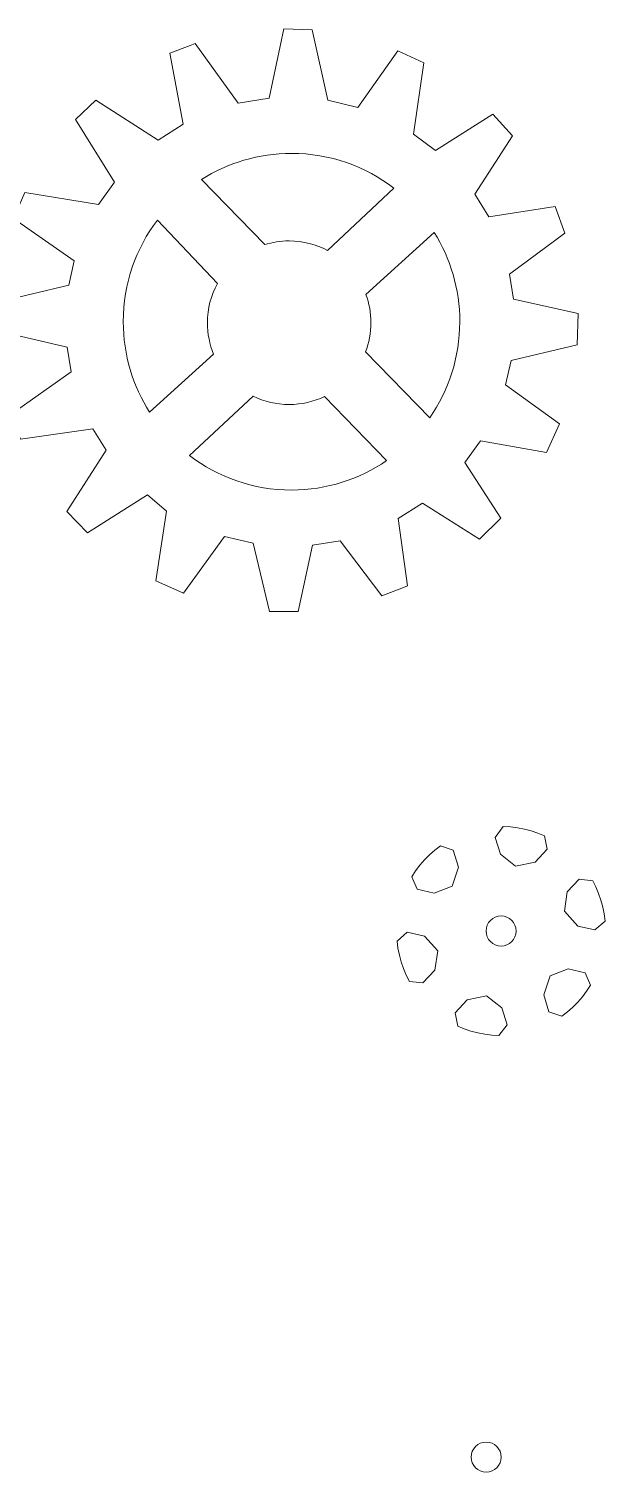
# Model space of a CAD drawing. Header units: centimetres. Extents: x -21.6 to 35.6, y -35.6 to 48.3.
# Drawn here: x 17.95 to 21.78, y 25.3 to 34.89 of the extents above; entities that cross this region are included whole.
import ezdxf

# ---------------------------------------------------------------- set-up
doc = ezdxf.new("R2010")
doc.units = ezdxf.units.CM
doc.header["$MEASUREMENT"] = 0
doc.layers.add('layer 1', color=7, linetype='Continuous')

msp = doc.modelspace()

# ---------------------------------------------------------------- linework, layer by layer
at = {"layer": 'layer 1', "color": 250, "lineweight": 9}
for points, knots in [([(19.01822, 34.78314), (19.01822, 34.78314), (19.05126, 34.79584), (19.05126, 34.79584), (19.05126, 34.79584), (19.05126, 34.79584), (19.33759, 34.39917), (19.33759, 34.39917), (19.33759, 34.39917), (19.33759, 34.39917), (19.54458, 34.43307), (19.54458, 34.43307), (19.54458, 34.43307), (19.54458, 34.43307), (19.64123, 34.89367), (19.64123, 34.89367), (19.64123, 34.89367), (19.64123, 34.89367), (19.83067, 34.88646), (19.83067, 34.88646), (19.83067, 34.88646), (19.83067, 34.88646), (19.93365, 34.41859), (19.93365, 34.41859), (19.93365, 34.41859), (19.93365, 34.41859), (20.13331, 34.3705), (20.13331, 34.3705), (20.13331, 34.3705), (20.13331, 34.3705), (20.40049, 34.74779), (20.40049, 34.74779), (20.40049, 34.74779), (20.40049, 34.74779), (20.57225, 34.66674), (20.57225, 34.66674), (20.57225, 34.66674), (20.57225, 34.66674), (20.50404, 34.19393), (20.50404, 34.19393), (20.50404, 34.19393), (20.50404, 34.19393), (20.64942, 34.08489), (20.64942, 34.08489), (20.64942, 34.08489), (20.64942, 34.08489), (21.0317, 34.32609), (21.0317, 34.32609), (21.0317, 34.32609), (21.0317, 34.32609), (21.16209, 34.18202), (21.16209, 34.18202), (21.16209, 34.18202), (21.16209, 34.18202), (20.91269, 33.794), (20.91269, 33.794), (20.91269, 33.794), (20.91269, 33.794), (21.00392, 33.64371), (21.00392, 33.64371), (21.00392, 33.64371), (21.00392, 33.64371), (21.44561, 33.71345), (21.44561, 33.71345), (21.44561, 33.71345), (21.44561, 33.71345), (21.51121, 33.53526), (21.51121, 33.53526), (21.51121, 33.53526), (21.51121, 33.53526), (21.14256, 33.26378), (21.14256, 33.26378), (21.14256, 33.26378), (21.14256, 33.26378), (21.16884, 33.09699), (21.16884, 33.09699), (21.16884, 33.09699), (21.16884, 33.09699), (21.59884, 33.00144), (21.59884, 33.00144), (21.59884, 33.00144), (21.59884, 33.00144), (21.59266, 32.79319), (21.59266, 32.79319), (21.59266, 32.79319), (21.59266, 32.79319), (21.15426, 32.68961), (21.15426, 32.68961), (21.15426, 32.68961), (21.15426, 32.68961), (21.11623, 32.52606), (21.11623, 32.52606), (21.11623, 32.52606), (21.11623, 32.52606), (21.47359, 32.26732), (21.47359, 32.26732), (21.47359, 32.26732), (21.47359, 32.26732), (21.38884, 32.07623), (21.38884, 32.07623), (21.38884, 32.07623), (21.38884, 32.07623), (20.94848, 32.15367), (20.94848, 32.15367), (20.94848, 32.15367), (20.94848, 32.15367), (20.84568, 32.00969), (20.84568, 32.00969), (20.84568, 32.00969), (20.84568, 32.00969), (21.08504, 31.64064), (21.08504, 31.64064), (21.08504, 31.64064), (21.08504, 31.64064), (20.94177, 31.50075), (20.94177, 31.50075), (20.94177, 31.50075), (20.94177, 31.50075), (20.56369, 31.74085), (20.56369, 31.74085), (20.56369, 31.74085), (20.56369, 31.74085), (20.40236, 31.63806), (20.40236, 31.63806), (20.40236, 31.63806), (20.40236, 31.63806), (20.46443, 31.19123), (20.46443, 31.19123), (20.46443, 31.19123), (20.46443, 31.19123), (20.43706, 31.18032), (20.43706, 31.18032), (20.43706, 31.18032), (20.43706, 31.18032), (20.29412, 31.12317), (20.29412, 31.12317), (20.29412, 31.12317), (20.29412, 31.12317), (20.01512, 31.49086), (20.01512, 31.49086), (20.01512, 31.49086), (20.01512, 31.49086), (19.83147, 31.46114), (19.83147, 31.46114), (19.83147, 31.46114), (19.83147, 31.46114), (19.73773, 31.01897), (19.73773, 31.01897), (19.73773, 31.01897), (19.73773, 31.01897), (19.54664, 31.02081), (19.54664, 31.02081), (19.54664, 31.02081), (19.54664, 31.02081), (19.43695, 31.47417), (19.43695, 31.47417), (19.43695, 31.47417), (19.43695, 31.47417), (19.24753, 31.51858), (19.24753, 31.51858), (19.24753, 31.51858), (19.24753, 31.51858), (18.9743, 31.14274), (18.9743, 31.14274), (18.9743, 31.14274), (18.9743, 31.14274), (18.79031, 31.22371), (18.79031, 31.22371), (18.79031, 31.22371), (18.79031, 31.22371), (18.86008, 31.68778), (18.86008, 31.68778), (18.86008, 31.68778), (18.86008, 31.68778), (18.73401, 31.79477), (18.73401, 31.79477), (18.73401, 31.79477), (18.73401, 31.79477), (18.33461, 31.54266), (18.33461, 31.54266), (18.33461, 31.54266), (18.33461, 31.54266), (18.19724, 31.6855), (18.19724, 31.6855), (18.19724, 31.6855), (18.19724, 31.6855), (18.45972, 32.09168), (18.45972, 32.09168), (18.45972, 32.09168), (18.45972, 32.09168), (18.37124, 32.23456), (18.37124, 32.23456), (18.37124, 32.23456), (18.37124, 32.23456), (17.89077, 32.16584), (17.89077, 32.16584), (17.89077, 32.16584), (17.89077, 32.16584), (17.82601, 32.33078), (17.82601, 32.33078), (17.82601, 32.33078), (17.82601, 32.33078), (18.22809, 32.61343), (18.22809, 32.61343), (18.22809, 32.61343), (18.22809, 32.61343), (18.20024, 32.77749), (18.20024, 32.77749), (18.20024, 32.77749), (18.20024, 32.77749), (17.72426, 32.88733), (17.72426, 32.88733), (17.72426, 32.88733), (17.72426, 32.88733), (17.72672, 33.07515), (17.72672, 33.07515), (17.72672, 33.07515), (17.72672, 33.07515), (18.21048, 33.18996), (18.21048, 33.18996), (18.21048, 33.18996), (18.21048, 33.18996), (18.24605, 33.3506), (18.24605, 33.3506), (18.24605, 33.3506), (18.24605, 33.3506), (17.84435, 33.63193), (17.84435, 33.63193), (17.84435, 33.63193), (17.84435, 33.63193), (17.91936, 33.80648), (17.91936, 33.80648), (17.91936, 33.80648), (17.91936, 33.80648), (18.40981, 33.72553), (18.40981, 33.72553), (18.40981, 33.72553), (18.40981, 33.72553), (18.51428, 33.87479), (18.51428, 33.87479), (18.51428, 33.87479), (18.51428, 33.87479), (18.25583, 34.29027), (18.25583, 34.29027), (18.25583, 34.29027), (18.25583, 34.29027), (18.39016, 34.4188), (18.39016, 34.4188), (18.39016, 34.4188), (18.39016, 34.4188), (18.80636, 34.15467), (18.80636, 34.15467), (18.80636, 34.15467), (18.80636, 34.15467), (18.97168, 34.25911), (18.97168, 34.25911), (18.97168, 34.25911), (18.97168, 34.25911), (18.8829, 34.73115), (18.8829, 34.73115), (18.8829, 34.73115), (18.8829, 34.73115), (19.01822, 34.78314), (19.01822, 34.78314)], [0, 0, 0, 0, 0.0149254, 0.0149254, 0.0149254, 0.0149254, 0.0298507, 0.0298507, 0.0298507, 0.0298507, 0.0447761, 0.0447761, 0.0447761, 0.0447761, 0.0597015, 0.0597015, 0.0597015, 0.0597015, 0.0746269, 0.0746269, 0.0746269, 0.0746269, 0.0895522, 0.0895522, 0.0895522, 0.0895522, 0.1044776, 0.1044776, 0.1044776, 0.1044776, 0.119403, 0.119403, 0.119403, 0.119403, 0.1343284, 0.1343284, 0.1343284, 0.1343284, 0.1492537, 0.1492537, 0.1492537, 0.1492537, 0.1641791, 0.1641791, 0.1641791, 0.1641791, 0.1791045, 0.1791045, 0.1791045, 0.1791045, 0.1940299, 0.1940299, 0.1940299, 0.1940299, 0.2089552, 0.2089552, 0.2089552, 0.2089552, 0.2238806, 0.2238806, 0.2238806, 0.2238806, 0.238806, 0.238806, 0.238806, 0.238806, 0.2537313, 0.2537313, 0.2537313, 0.2537313, 0.2686567, 0.2686567, 0.2686567, 0.2686567, 0.2835821, 0.2835821, 0.2835821, 0.2835821, 0.2985075, 0.2985075, 0.2985075, 0.2985075, 0.3134328, 0.3134328, 0.3134328, 0.3134328, 0.3283582, 0.3283582, 0.3283582, 0.3283582, 0.3432836, 0.3432836, 0.3432836, 0.3432836, 0.358209, 0.358209, 0.358209, 0.358209, 0.3731343, 0.3731343, 0.3731343, 0.3731343, 0.3880597, 0.3880597, 0.3880597, 0.3880597, 0.4029851, 0.4029851, 0.4029851, 0.4029851, 0.4179104, 0.4179104, 0.4179104, 0.4179104, 0.4328358, 0.4328358, 0.4328358, 0.4328358, 0.4477612, 0.4477612, 0.4477612, 0.4477612, 0.4626866, 0.4626866, 0.4626866, 0.4626866, 0.4776119, 0.4776119, 0.4776119, 0.4776119, 0.4925373, 0.4925373, 0.4925373, 0.4925373, 0.5074627, 0.5074627, 0.5074627, 0.5074627, 0.5223881, 0.5223881, 0.5223881, 0.5223881, 0.5373134, 0.5373134, 0.5373134, 0.5373134, 0.5522388, 0.5522388, 0.5522388, 0.5522388, 0.5671642, 0.5671642, 0.5671642, 0.5671642, 0.5820896, 0.5820896, 0.5820896, 0.5820896, 0.5970149, 0.5970149, 0.5970149, 0.5970149, 0.6119403, 0.6119403, 0.6119403, 0.6119403, 0.6268657, 0.6268657, 0.6268657, 0.6268657, 0.641791, 0.641791, 0.641791, 0.641791, 0.6567164, 0.6567164, 0.6567164, 0.6567164, 0.6716418, 0.6716418, 0.6716418, 0.6716418, 0.6865672, 0.6865672, 0.6865672, 0.6865672, 0.7014925, 0.7014925, 0.7014925, 0.7014925, 0.7164179, 0.7164179, 0.7164179, 0.7164179, 0.7313433, 0.7313433, 0.7313433, 0.7313433, 0.7462687, 0.7462687, 0.7462687, 0.7462687, 0.761194, 0.761194, 0.761194, 0.761194, 0.7761194, 0.7761194, 0.7761194, 0.7761194, 0.7910448, 0.7910448, 0.7910448, 0.7910448, 0.8059701, 0.8059701, 0.8059701, 0.8059701, 0.8208955, 0.8208955, 0.8208955, 0.8208955, 0.8358209, 0.8358209, 0.8358209, 0.8358209, 0.8507463, 0.8507463, 0.8507463, 0.8507463, 0.8656716, 0.8656716, 0.8656716, 0.8656716, 0.880597, 0.880597, 0.880597, 0.880597, 0.8955224, 0.8955224, 0.8955224, 0.8955224, 0.9104478, 0.9104478, 0.9104478, 0.9104478, 0.9253731, 0.9253731, 0.9253731, 0.9253731, 0.9402985, 0.9402985, 0.9402985, 0.9402985, 0.9552239, 0.9552239, 0.9552239, 0.9552239, 0.9701493, 0.9701493, 0.9701493, 0.9701493, 1, 1, 1, 1]), ([(20.37353, 33.83471), (20.37353, 33.83471), (19.93215, 33.4203), (19.93215, 33.4203), (19.93215, 33.4203), (19.85604, 33.46082), (19.76915, 33.4838), (19.67691, 33.4838), (19.67691, 33.4838), (19.62018, 33.4838), (19.56547, 33.4751), (19.51405, 33.45899), (19.51405, 33.45899), (19.51405, 33.45899), (19.09419, 33.89245), (19.09419, 33.89245), (19.09419, 33.89245), (19.26726, 34.00215), (19.47249, 34.06569), (19.69256, 34.06569), (19.69256, 34.06569), (19.94879, 34.06569), (20.1849, 33.97957), (20.37353, 33.83471)], [0, 0, 0, 0, 0.1428571, 0.1428571, 0.1428571, 0.1428571, 0.2857143, 0.2857143, 0.2857143, 0.2857143, 0.4285714, 0.4285714, 0.4285714, 0.4285714, 0.5714286, 0.5714286, 0.5714286, 0.5714286, 0.7142857, 0.7142857, 0.7142857, 0.7142857, 1, 1, 1, 1]), ([(18.74889, 32.34498), (18.63789, 32.51873), (18.57353, 32.72518), (18.57353, 32.94667), (18.57353, 32.94667), (18.57353, 33.20072), (18.6582, 33.43501), (18.80084, 33.62283), (18.80084, 33.62283), (18.80084, 33.62283), (19.1992, 33.20009), (19.1992, 33.20009), (19.1992, 33.20009), (19.15703, 33.12282), (19.13306, 33.03418), (19.13306, 32.93995), (19.13306, 32.93995), (19.13306, 32.86589), (19.14787, 32.79529), (19.17467, 32.73095), (19.17467, 32.73095), (19.17467, 32.73095), (18.74889, 32.34498), (18.74889, 32.34498)], [0, 0, 0, 0, 0.1428571, 0.1428571, 0.1428571, 0.1428571, 0.2857143, 0.2857143, 0.2857143, 0.2857143, 0.4285714, 0.4285714, 0.4285714, 0.4285714, 0.5714286, 0.5714286, 0.5714286, 0.5714286, 0.7142857, 0.7142857, 0.7142857, 0.7142857, 1, 1, 1, 1]), ([(20.61193, 32.30855), (20.73779, 32.48955), (20.81159, 32.70949), (20.81159, 32.94667), (20.81159, 32.94667), (20.81159, 33.16486), (20.74913, 33.36848), (20.64114, 33.54059), (20.64114, 33.54059), (20.64114, 33.54059), (20.18772, 33.12701), (20.18772, 33.12701), (20.18772, 33.12701), (20.20907, 33.06868), (20.22075, 33.00567), (20.22075, 32.93995), (20.22075, 32.93995), (20.22075, 32.87181), (20.20821, 32.80658), (20.18533, 32.74649), (20.18533, 32.74649), (20.18533, 32.74649), (20.61193, 32.30855), (20.61193, 32.30855)], [0, 0, 0, 0, 0.1428571, 0.1428571, 0.1428571, 0.1428571, 0.2857143, 0.2857143, 0.2857143, 0.2857143, 0.4285714, 0.4285714, 0.4285714, 0.4285714, 0.5714286, 0.5714286, 0.5714286, 0.5714286, 0.7142857, 0.7142857, 0.7142857, 0.7142857, 1, 1, 1, 1]), ([(20.32417, 32.0228), (20.14442, 31.89968), (19.9269, 31.82764), (19.69256, 31.82764), (19.69256, 31.82764), (19.4377, 31.82764), (19.20273, 31.91284), (19.0146, 32.05631), (19.0146, 32.05631), (19.0146, 32.05631), (19.43825, 32.45113), (19.43825, 32.45113), (19.43825, 32.45113), (19.5103, 32.4159), (19.5913, 32.39611), (19.67691, 32.39611), (19.67691, 32.39611), (19.76082, 32.39611), (19.84032, 32.41512), (19.91128, 32.44906), (19.91128, 32.44906), (19.91128, 32.44906), (20.32417, 32.0228), (20.32417, 32.0228)], [0, 0, 0, 0, 0.1428571, 0.1428571, 0.1428571, 0.1428571, 0.2857143, 0.2857143, 0.2857143, 0.2857143, 0.4285714, 0.4285714, 0.4285714, 0.4285714, 0.5714286, 0.5714286, 0.5714286, 0.5714286, 0.7142857, 0.7142857, 0.7142857, 0.7142857, 1, 1, 1, 1])]:
    msp.add_open_spline(points, degree=3, knots=knots, dxfattribs=at)
at = {"layer": 'layer 1', "lineweight": 9}
for points, knots in [([(21.31261, 29.354), (21.31261, 29.354), (21.39194, 29.4395), (21.39194, 29.4395), (21.39194, 29.4395), (21.39194, 29.4395), (21.37456, 29.52805), (21.37456, 29.52805), (21.37456, 29.52805), (21.37456, 29.52805), (21.33109, 29.54612), (21.33109, 29.54612), (21.33109, 29.54612), (21.33109, 29.54612), (21.28649, 29.56119), (21.28649, 29.56119), (21.28649, 29.56119), (21.28649, 29.56119), (21.24096, 29.57321), (21.24096, 29.57321), (21.24096, 29.57321), (21.24096, 29.57321), (21.19473, 29.58213), (21.19473, 29.58213), (21.19473, 29.58213), (21.19473, 29.58213), (21.148, 29.5879), (21.148, 29.5879), (21.148, 29.5879), (21.148, 29.5879), (21.10098, 29.59049), (21.10098, 29.59049), (21.10098, 29.59049), (21.10098, 29.59049), (21.04691, 29.51826), (21.04691, 29.51826), (21.04691, 29.51826), (21.04691, 29.51826), (21.08129, 29.4068), (21.08129, 29.4068), (21.08129, 29.4068), (21.08129, 29.4068), (21.18232, 29.32682), (21.18232, 29.32682), (21.18232, 29.32682), (21.18232, 29.32682), (21.31261, 29.354), (21.31261, 29.354)], [0, 0, 0, 0, 0.0769231, 0.0769231, 0.0769231, 0.0769231, 0.1538462, 0.1538462, 0.1538462, 0.1538462, 0.2307692, 0.2307692, 0.2307692, 0.2307692, 0.3076923, 0.3076923, 0.3076923, 0.3076923, 0.3846154, 0.3846154, 0.3846154, 0.3846154, 0.4615385, 0.4615385, 0.4615385, 0.4615385, 0.5384615, 0.5384615, 0.5384615, 0.5384615, 0.6153846, 0.6153846, 0.6153846, 0.6153846, 0.6923077, 0.6923077, 0.6923077, 0.6923077, 0.7692308, 0.7692308, 0.7692308, 0.7692308, 0.8461538, 0.8461538, 0.8461538, 0.8461538, 1, 1, 1, 1]), ([(20.80239, 29.32077), (20.80239, 29.32077), (20.76801, 29.43223), (20.76801, 29.43223), (20.76801, 29.43223), (20.76801, 29.43223), (20.68264, 29.46145), (20.68264, 29.46145), (20.68264, 29.46145), (20.68264, 29.46145), (20.64525, 29.43283), (20.64525, 29.43283), (20.64525, 29.43283), (20.64525, 29.43283), (20.60989, 29.40174), (20.60989, 29.40174), (20.60989, 29.40174), (20.60989, 29.40174), (20.57672, 29.36833), (20.57672, 29.36833), (20.57672, 29.36833), (20.57672, 29.36833), (20.54587, 29.33275), (20.54587, 29.33275), (20.54587, 29.33275), (20.54587, 29.33275), (20.51752, 29.29516), (20.51752, 29.29516), (20.51752, 29.29516), (20.51752, 29.29516), (20.49177, 29.25574), (20.49177, 29.25574), (20.49177, 29.25574), (20.49177, 29.25574), (20.52729, 29.17279), (20.52729, 29.17279), (20.52729, 29.17279), (20.52729, 29.17279), (20.641, 29.14684), (20.641, 29.14684), (20.641, 29.14684), (20.641, 29.14684), (20.76078, 29.19434), (20.76078, 29.19434), (20.76078, 29.19434), (20.76078, 29.19434), (20.80239, 29.32077), (20.80239, 29.32077)], [0, 0, 0, 0, 0.0769231, 0.0769231, 0.0769231, 0.0769231, 0.1538462, 0.1538462, 0.1538462, 0.1538462, 0.2307692, 0.2307692, 0.2307692, 0.2307692, 0.3076923, 0.3076923, 0.3076923, 0.3076923, 0.3846154, 0.3846154, 0.3846154, 0.3846154, 0.4615385, 0.4615385, 0.4615385, 0.4615385, 0.5384615, 0.5384615, 0.5384615, 0.5384615, 0.6153846, 0.6153846, 0.6153846, 0.6153846, 0.6923077, 0.6923077, 0.6923077, 0.6923077, 0.7692308, 0.7692308, 0.7692308, 0.7692308, 0.8461538, 0.8461538, 0.8461538, 0.8461538, 1, 1, 1, 1]), ([(21.59649, 28.92875), (21.59649, 28.92875), (21.71021, 28.9028), (21.71021, 28.9028), (21.71021, 28.9028), (21.71021, 28.9028), (21.77821, 28.96212), (21.77821, 28.96212), (21.77821, 28.96212), (21.77821, 28.96212), (21.77211, 29.00881), (21.77211, 29.00881), (21.77211, 29.00881), (21.77211, 29.00881), (21.76287, 29.05498), (21.76287, 29.05498), (21.76287, 29.05498), (21.76287, 29.05498), (21.75052, 29.10041), (21.75052, 29.10041), (21.75052, 29.10041), (21.75052, 29.10041), (21.73513, 29.14491), (21.73513, 29.14491), (21.73513, 29.14491), (21.73513, 29.14491), (21.71675, 29.18826), (21.71675, 29.18826), (21.71675, 29.18826), (21.71675, 29.18826), (21.69549, 29.23027), (21.69549, 29.23027), (21.69549, 29.23027), (21.69549, 29.23027), (21.60589, 29.24099), (21.60589, 29.24099), (21.60589, 29.24099), (21.60589, 29.24099), (21.52656, 29.15548), (21.52656, 29.15548), (21.52656, 29.15548), (21.52656, 29.15548), (21.50781, 29.028), (21.50781, 29.028), (21.50781, 29.028), (21.50781, 29.028), (21.59649, 28.92875), (21.59649, 28.92875)], [0, 0, 0, 0, 0.0769231, 0.0769231, 0.0769231, 0.0769231, 0.1538462, 0.1538462, 0.1538462, 0.1538462, 0.2307692, 0.2307692, 0.2307692, 0.2307692, 0.3076923, 0.3076923, 0.3076923, 0.3076923, 0.3846154, 0.3846154, 0.3846154, 0.3846154, 0.4615385, 0.4615385, 0.4615385, 0.4615385, 0.5384615, 0.5384615, 0.5384615, 0.5384615, 0.6153846, 0.6153846, 0.6153846, 0.6153846, 0.6923077, 0.6923077, 0.6923077, 0.6923077, 0.7692308, 0.7692308, 0.7692308, 0.7692308, 0.8461538, 0.8461538, 0.8461538, 0.8461538, 1, 1, 1, 1]), ([(21.18627, 28.89552), (21.18627, 28.95074), (21.1415, 28.99552), (21.08627, 28.99552), (21.08627, 28.99552), (21.03105, 28.99552), (20.98627, 28.95074), (20.98627, 28.89552), (20.98627, 28.89552), (20.98627, 28.84029), (21.03105, 28.79552), (21.08627, 28.79552), (21.08627, 28.79552), (21.1415, 28.79552), (21.18627, 28.84029), (21.18627, 28.89552)], [0, 0, 0, 0, 0.2, 0.2, 0.2, 0.2, 0.4, 0.4, 0.4, 0.4, 0.6, 0.6, 0.6, 0.6, 1, 1, 1, 1]), ([(20.57606, 28.86229), (20.57606, 28.86229), (20.46234, 28.88824), (20.46234, 28.88824), (20.46234, 28.88824), (20.46234, 28.88824), (20.39435, 28.82892), (20.39435, 28.82892), (20.39435, 28.82892), (20.39435, 28.82892), (20.40044, 28.78223), (20.40044, 28.78223), (20.40044, 28.78223), (20.40044, 28.78223), (20.40968, 28.73606), (20.40968, 28.73606), (20.40968, 28.73606), (20.40968, 28.73606), (20.42203, 28.69063), (20.42203, 28.69063), (20.42203, 28.69063), (20.42203, 28.69063), (20.43743, 28.64613), (20.43743, 28.64613), (20.43743, 28.64613), (20.43743, 28.64613), (20.4558, 28.60278), (20.4558, 28.60278), (20.4558, 28.60278), (20.4558, 28.60278), (20.47706, 28.56077), (20.47706, 28.56077), (20.47706, 28.56077), (20.47706, 28.56077), (20.56666, 28.55005), (20.56666, 28.55005), (20.56666, 28.55005), (20.56666, 28.55005), (20.646, 28.63556), (20.646, 28.63556), (20.646, 28.63556), (20.646, 28.63556), (20.66474, 28.76304), (20.66474, 28.76304), (20.66474, 28.76304), (20.66474, 28.76304), (20.57606, 28.86229), (20.57606, 28.86229)], [0, 0, 0, 0, 0.0769231, 0.0769231, 0.0769231, 0.0769231, 0.1538462, 0.1538462, 0.1538462, 0.1538462, 0.2307692, 0.2307692, 0.2307692, 0.2307692, 0.3076923, 0.3076923, 0.3076923, 0.3076923, 0.3846154, 0.3846154, 0.3846154, 0.3846154, 0.4615385, 0.4615385, 0.4615385, 0.4615385, 0.5384615, 0.5384615, 0.5384615, 0.5384615, 0.6153846, 0.6153846, 0.6153846, 0.6153846, 0.6923077, 0.6923077, 0.6923077, 0.6923077, 0.7692308, 0.7692308, 0.7692308, 0.7692308, 0.8461538, 0.8461538, 0.8461538, 0.8461538, 1, 1, 1, 1]), ([(21.37016, 28.47027), (21.37016, 28.47027), (21.40454, 28.35881), (21.40454, 28.35881), (21.40454, 28.35881), (21.40454, 28.35881), (21.48991, 28.32959), (21.48991, 28.32959), (21.48991, 28.32959), (21.48991, 28.32959), (21.5273, 28.35821), (21.5273, 28.35821), (21.5273, 28.35821), (21.5273, 28.35821), (21.56266, 28.3893), (21.56266, 28.3893), (21.56266, 28.3893), (21.56266, 28.3893), (21.59584, 28.42271), (21.59584, 28.42271), (21.59584, 28.42271), (21.59584, 28.42271), (21.62668, 28.45829), (21.62668, 28.45829), (21.62668, 28.45829), (21.62668, 28.45829), (21.65504, 28.49588), (21.65504, 28.49588), (21.65504, 28.49588), (21.65504, 28.49588), (21.68079, 28.5353), (21.68079, 28.5353), (21.68079, 28.5353), (21.68079, 28.5353), (21.64526, 28.61825), (21.64526, 28.61825), (21.64526, 28.61825), (21.64526, 28.61825), (21.53155, 28.6442), (21.53155, 28.6442), (21.53155, 28.6442), (21.53155, 28.6442), (21.41177, 28.5967), (21.41177, 28.5967), (21.41177, 28.5967), (21.41177, 28.5967), (21.37016, 28.47027), (21.37016, 28.47027)], [0, 0, 0, 0, 0.0769231, 0.0769231, 0.0769231, 0.0769231, 0.1538462, 0.1538462, 0.1538462, 0.1538462, 0.2307692, 0.2307692, 0.2307692, 0.2307692, 0.3076923, 0.3076923, 0.3076923, 0.3076923, 0.3846154, 0.3846154, 0.3846154, 0.3846154, 0.4615385, 0.4615385, 0.4615385, 0.4615385, 0.5384615, 0.5384615, 0.5384615, 0.5384615, 0.6153846, 0.6153846, 0.6153846, 0.6153846, 0.6923077, 0.6923077, 0.6923077, 0.6923077, 0.7692308, 0.7692308, 0.7692308, 0.7692308, 0.8461538, 0.8461538, 0.8461538, 0.8461538, 1, 1, 1, 1]), ([(20.85995, 28.43704), (20.85995, 28.43704), (20.78061, 28.35154), (20.78061, 28.35154), (20.78061, 28.35154), (20.78061, 28.35154), (20.79799, 28.26299), (20.79799, 28.26299), (20.79799, 28.26299), (20.79799, 28.26299), (20.84147, 28.24492), (20.84147, 28.24492), (20.84147, 28.24492), (20.84147, 28.24492), (20.88608, 28.22984), (20.88608, 28.22984), (20.88608, 28.22984), (20.88608, 28.22984), (20.9316, 28.21782), (20.9316, 28.21782), (20.9316, 28.21782), (20.9316, 28.21782), (20.97783, 28.2089), (20.97783, 28.2089), (20.97783, 28.2089), (20.97783, 28.2089), (21.02456, 28.20313), (21.02456, 28.20313), (21.02456, 28.20313), (21.02456, 28.20313), (21.07158, 28.20054), (21.07158, 28.20054), (21.07158, 28.20054), (21.07158, 28.20054), (21.12565, 28.27278), (21.12565, 28.27278), (21.12565, 28.27278), (21.12565, 28.27278), (21.09127, 28.38424), (21.09127, 28.38424), (21.09127, 28.38424), (21.09127, 28.38424), (20.99024, 28.46422), (20.99024, 28.46422), (20.99024, 28.46422), (20.99024, 28.46422), (20.85995, 28.43704), (20.85995, 28.43704)], [0, 0, 0, 0, 0.0769231, 0.0769231, 0.0769231, 0.0769231, 0.1538462, 0.1538462, 0.1538462, 0.1538462, 0.2307692, 0.2307692, 0.2307692, 0.2307692, 0.3076923, 0.3076923, 0.3076923, 0.3076923, 0.3846154, 0.3846154, 0.3846154, 0.3846154, 0.4615385, 0.4615385, 0.4615385, 0.4615385, 0.5384615, 0.5384615, 0.5384615, 0.5384615, 0.6153846, 0.6153846, 0.6153846, 0.6153846, 0.6923077, 0.6923077, 0.6923077, 0.6923077, 0.7692308, 0.7692308, 0.7692308, 0.7692308, 0.8461538, 0.8461538, 0.8461538, 0.8461538, 1, 1, 1, 1]), ([(21.08698, 25.3979), (21.08698, 25.45313), (21.04221, 25.4979), (20.98699, 25.4979), (20.98699, 25.4979), (20.93175, 25.4979), (20.88699, 25.45313), (20.88699, 25.3979), (20.88699, 25.3979), (20.88698, 25.34267), (20.93175, 25.2979), (20.98698, 25.2979), (20.98698, 25.2979), (21.04221, 25.2979), (21.08698, 25.34267), (21.08698, 25.3979)], [0, 0, 0, 0, 0.2, 0.2, 0.2, 0.2, 0.4, 0.4, 0.4, 0.4, 0.6, 0.6, 0.6, 0.6, 1, 1, 1, 1])]:
    msp.add_open_spline(points, degree=3, knots=knots, dxfattribs=at)

doc.saveas('drawing.dxf')
